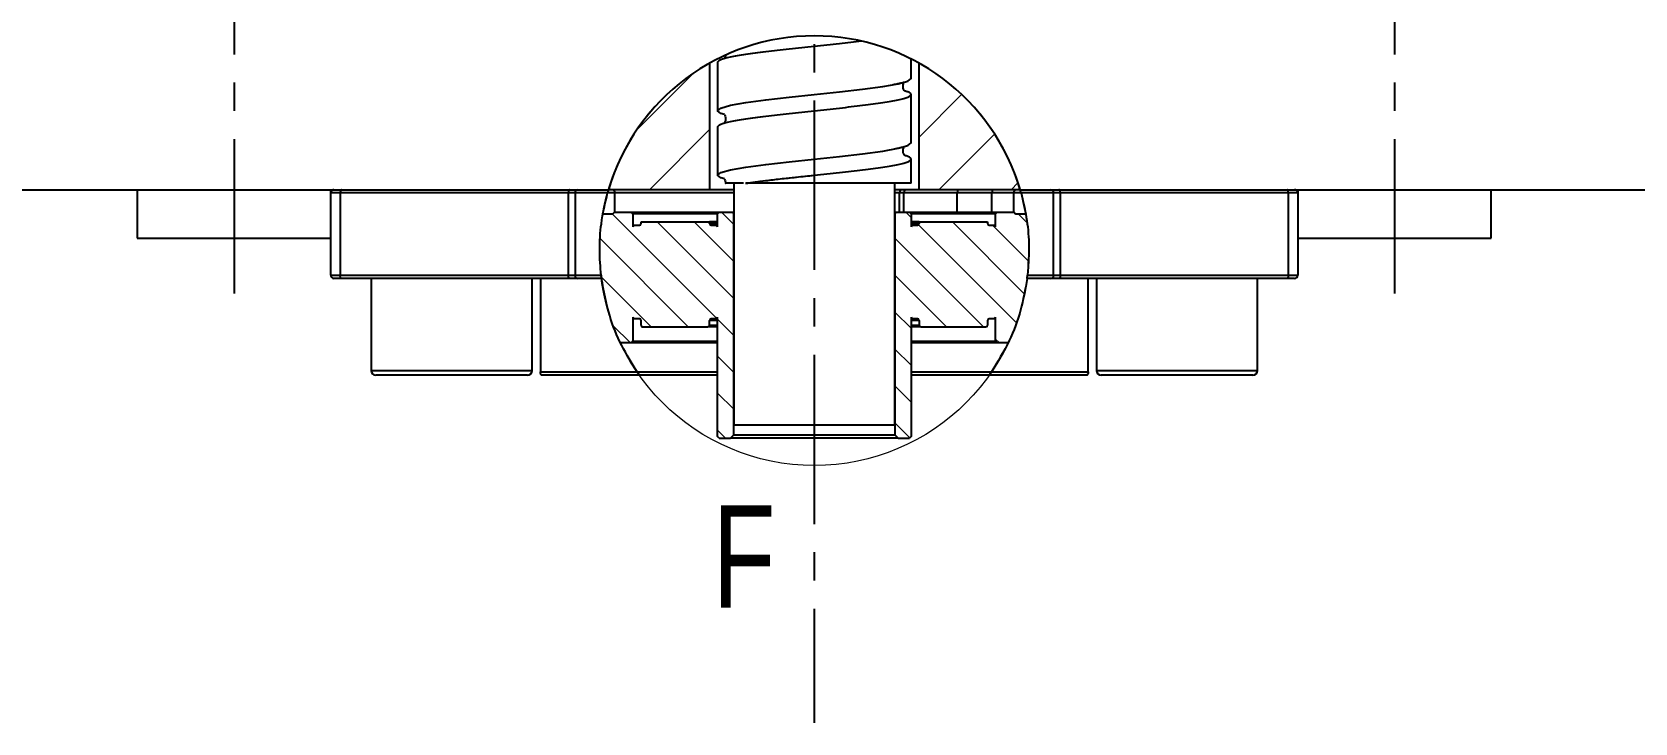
# Model space of a CAD drawing. Header units: millimetres. Extents: x 55 to 6841, y 61 to 3739.
# Drawn here: x 3654.6 to 3754, y 3385.9 to 3428.8 of the extents above; entities that cross this region are included whole.
import ezdxf

# ---------------------------------------------------------------- set-up
doc = ezdxf.new("R2010")
doc.units = ezdxf.units.MM
doc.header["$LTSCALE"] = 0.7
doc.linetypes.add('CENTER2', pattern=[1.125, 0.75, -0.125, 0.125, -0.125])
doc.layers.get('0').update_dxf_attribs({"color": 255})
doc.layers.add('AM_5', color=10, linetype='Continuous', lineweight=25)
doc.styles.add('SLDTEXTSTYLE0', font='TXT', dxfattribs={"width": 0.75})

# ---------------------------------------------------------------- blocks, each defined once
blk = doc.blocks.new('*U895')
at = {"layer": 'AM_5', "color": 0, "linetype": 'CENTER2', "ltscale": 20, "transparency": 16777216}
blk.add_line((0, 40.139), (0, -158.428), dxfattribs=at)
blk = doc.blocks.new('*U896')
at = {"layer": 'AM_5', "color": 0, "linetype": 'CENTER2', "ltscale": 20, "transparency": 16777216}
blk.add_line((0, 40.139), (0, -158.428), dxfattribs=at)
blk = doc.blocks.new('*U898')
at = {"layer": 'AM_5', "color": 0, "linetype": 'CENTER2', "ltscale": 20, "transparency": 16777216}
blk.add_line((0, 103.936), (0, -92.147), dxfattribs=at)

msp = doc.modelspace()

# ---------------------------------------------------------------- hatches: boundary and pattern name
at = {"linetype": 'Continuous', "lineweight": 18}
h = msp.add_hatch(dxfattribs=at)
h.set_pattern_fill('ANSI31', color=92, style=0)
edge = h.paths.add_edge_path(flags=0)
edge.add_line((3696.611, 3418.979), (3696.611, 3426.825))
edge.add_arc((3703.111, 3415.204), 13.315, 119.21991, 163.53021)
edge.add_line((3690.342, 3418.979), (3696.611, 3418.979))
h = msp.add_hatch(dxfattribs=at)
h.set_pattern_fill('ANSI31', color=92, style=0)
edge = h.paths.add_edge_path(flags=0)
edge.add_arc((3703.111, 3415.204), 13.315, 16.46979, 60.78009)
edge.add_line((3709.611, 3426.825), (3709.611, 3418.979))
edge.add_line((3709.611, 3418.979), (3715.88, 3418.979))
h = msp.add_hatch(dxfattribs=at)
h.set_pattern_fill('ANSI31', color=70, scale=0.51, angle=90, style=0)
edge = h.paths.add_edge_path(flags=0)
edge.add_line((3691.761, 3409.479), (3691.861, 3409.579))
edge.add_line((3691.861, 3409.579), (3691.861, 3411.079))
edge.add_arc((3691.961, 3411.079), 0.1, 180, 270)
edge.add_line((3691.961, 3410.979), (3692.261, 3410.979))
edge.add_arc((3692.261, 3410.879), 0.1, 0, 90, ccw=False)
edge.add_line((3692.361, 3410.879), (3692.361, 3410.579))
edge.add_arc((3692.461, 3410.579), 0.1, 180, 270)
edge.add_line((3692.461, 3410.479), (3696.511, 3410.479))
edge.add_arc((3696.511, 3410.579), 0.1, 270, 360)
edge.add_line((3696.611, 3410.579), (3696.611, 3410.879))
edge.add_arc((3696.711, 3410.879), 0.1, 90, 180, ccw=False)
edge.add_line((3696.711, 3410.979), (3697.011, 3410.979))
edge.add_arc((3697.011, 3411.079), 0.1, 270, 360)
edge.add_line((3697.111, 3411.079), (3697.111, 3403.679))
edge.add_line((3697.111, 3403.679), (3697.211, 3403.579))
edge.add_line((3697.211, 3403.579), (3697.911, 3403.579))
edge.add_line((3697.911, 3403.579), (3698.111, 3403.779))
edge.add_line((3698.111, 3403.779), (3698.111, 3417.479))
edge.add_line((3698.111, 3417.479), (3698.011, 3417.579))
edge.add_line((3698.011, 3417.579), (3697.211, 3417.579))
edge.add_line((3697.211, 3417.579), (3697.111, 3417.479))
edge.add_line((3697.111, 3417.479), (3697.111, 3416.679))
edge.add_arc((3697.011, 3416.679), 0.1, 360, 450)
edge.add_line((3697.011, 3416.779), (3696.711, 3416.779))
edge.add_arc((3696.711, 3416.879), 0.1, 180, 270, ccw=False)
edge.add_line((3696.611, 3416.879), (3696.611, 3416.979))
edge.add_line((3696.611, 3416.979), (3692.361, 3416.979))
edge.add_line((3692.361, 3416.979), (3692.361, 3416.879))
edge.add_arc((3692.261, 3416.879), 0.1, 270, 360, ccw=False)
edge.add_line((3692.261, 3416.779), (3691.961, 3416.779))
edge.add_arc((3691.961, 3416.679), 0.1, 90, 180)
edge.add_line((3691.861, 3416.679), (3691.861, 3417.479))
edge.add_line((3691.861, 3417.479), (3691.761, 3417.579))
edge.add_line((3691.761, 3417.579), (3690.711, 3417.579))
edge.add_line((3690.711, 3417.579), (3690.64, 3417.509))
edge.add_arc((3690.57, 3417.579), 0.1, 270, 315, ccw=False)
edge.add_line((3690.57, 3417.479), (3689.992, 3417.479))
edge.add_arc((3703.111, 3415.204), 13.315, 170.16237, 205.46497)
edge.add_line((3691.089, 3409.479), (3691.761, 3409.479))
h = msp.add_hatch(dxfattribs=at)
h.set_pattern_fill('ANSI31', color=70, scale=0.51, angle=90, style=0)
edge = h.paths.add_edge_path(flags=0)
edge.add_arc((3703.111, 3415.204), 13.315, 334.53503, 369.83763)
edge.add_line((3716.23, 3417.479), (3715.652, 3417.479))
edge.add_arc((3715.652, 3417.579), 0.1, 225, 270, ccw=False)
edge.add_line((3715.582, 3417.509), (3715.511, 3417.579))
edge.add_line((3715.511, 3417.579), (3714.461, 3417.579))
edge.add_line((3714.461, 3417.579), (3714.361, 3417.479))
edge.add_line((3714.361, 3417.479), (3714.361, 3416.679))
edge.add_arc((3714.261, 3416.679), 0.1, 0, 90)
edge.add_line((3714.261, 3416.779), (3713.961, 3416.779))
edge.add_arc((3713.961, 3416.879), 0.1, 180, 270, ccw=False)
edge.add_line((3713.861, 3416.879), (3713.861, 3416.979))
edge.add_line((3713.861, 3416.979), (3709.611, 3416.979))
edge.add_line((3709.611, 3416.979), (3709.611, 3416.879))
edge.add_arc((3709.511, 3416.879), 0.1, 270, 360, ccw=False)
edge.add_line((3709.511, 3416.779), (3709.211, 3416.779))
edge.add_arc((3709.211, 3416.679), 0.1, 90, 180)
edge.add_line((3709.111, 3416.679), (3709.111, 3417.479))
edge.add_line((3709.111, 3417.479), (3709.011, 3417.579))
edge.add_line((3709.011, 3417.579), (3708.211, 3417.579))
edge.add_line((3708.211, 3417.579), (3708.111, 3417.479))
edge.add_line((3708.111, 3417.479), (3708.111, 3403.779))
edge.add_line((3708.111, 3403.779), (3708.311, 3403.579))
edge.add_line((3708.311, 3403.579), (3709.011, 3403.579))
edge.add_line((3709.011, 3403.579), (3709.111, 3403.679))
edge.add_line((3709.111, 3403.679), (3709.111, 3411.079))
edge.add_arc((3709.211, 3411.079), 0.1, 180, 270)
edge.add_line((3709.211, 3410.979), (3709.511, 3410.979))
edge.add_arc((3709.511, 3410.879), 0.1, 0, 90, ccw=False)
edge.add_line((3709.611, 3410.879), (3709.611, 3410.579))
edge.add_arc((3709.711, 3410.579), 0.1, 180, 270)
edge.add_line((3709.711, 3410.479), (3713.761, 3410.479))
edge.add_arc((3713.761, 3410.579), 0.1, 270, 360)
edge.add_line((3713.861, 3410.579), (3713.861, 3410.879))
edge.add_arc((3713.961, 3410.879), 0.1, 90, 180, ccw=False)
edge.add_line((3713.961, 3410.979), (3714.261, 3410.979))
edge.add_arc((3714.261, 3411.079), 0.1, 270, 360)
edge.add_line((3714.361, 3411.079), (3714.361, 3409.579))
edge.add_line((3714.361, 3409.579), (3714.461, 3409.479))
edge.add_line((3714.461, 3409.479), (3715.133, 3409.479))

# ---------------------------------------------------------------- linework, layer by layer
at = {"color": 7, "linetype": 'Continuous', "lineweight": 25}
for p, q in [((3696.611, 3426.825), (3696.611, 3418.979)), ((3697.111, 3426.879), (3697.111, 3423.879)), ((3698.021, 3427.231), (3698.226, 3427.272)), ((3709.111, 3425.879), (3709.111, 3427.102)), ((3709.611, 3418.979), (3709.611, 3426.825)), ((3709.111, 3421.879), (3709.111, 3424.879)), ((3697.111, 3422.879), (3697.111, 3419.879)), ((3698.021, 3423.231), (3698.226, 3423.272)), ((3709.111, 3419.379), (3709.111, 3420.879)), ((3648.111, 3418.979), (3690.342, 3418.979)), ((3661.111, 3418.979), (3661.111, 3415.979)), ((3673.111, 3418.779), (3673.111, 3418.979)), ((3673.111, 3413.679), (3673.111, 3418.779)), ((3673.7, 3418.779), (3673.111, 3418.779)), ((3673.7, 3418.779), (3673.7, 3413.679)), ((3687.852, 3418.779), (3673.7, 3418.779)), ((3687.852, 3413.679), (3687.852, 3418.779)), ((3688.266, 3418.779), (3687.852, 3418.779)), ((3688.266, 3418.779), (3688.266, 3413.679)), ((3690.285, 3418.779), (3688.266, 3418.779)), ((3696.611, 3418.979), (3690.342, 3418.979)), ((3698.111, 3418.979), (3696.611, 3418.979)), ((3698.111, 3419.379), (3698.111, 3404.379)), ((3709.111, 3419.379), (3698.868, 3419.379)), ((3709.111, 3419.379), (3708.111, 3419.379)), ((3708.111, 3404.379), (3708.111, 3419.379)), ((3709.111, 3419.379), (3708.111, 3419.379)), ((3709.611, 3418.979), (3708.111, 3418.979)), ((3708.395, 3417.579), (3708.395, 3418.779)), ((3708.661, 3418.779), (3708.395, 3418.779)), ((3708.661, 3417.579), (3708.661, 3418.779)), ((3711.979, 3418.779), (3708.661, 3418.779)), ((3715.88, 3418.979), (3709.611, 3418.979)), ((3711.979, 3417.579), (3711.979, 3418.779)), ((3714.129, 3418.779), (3711.979, 3418.779)), ((3715.482, 3418.779), (3714.129, 3418.779)), ((3714.129, 3417.579), (3714.129, 3418.779)), ((3715.88, 3418.979), (3758.111, 3418.979)), ((3717.956, 3418.779), (3715.937, 3418.779)), ((3717.956, 3413.679), (3717.956, 3418.779)), ((3718.37, 3418.779), (3717.956, 3418.779)), ((3718.37, 3418.779), (3718.37, 3413.679)), ((3732.522, 3418.779), (3718.37, 3418.779)), ((3732.522, 3413.679), (3732.522, 3418.779)), ((3733.111, 3418.779), (3732.522, 3418.779)), ((3733.111, 3418.979), (3733.111, 3418.779)), ((3733.111, 3418.779), (3733.111, 3413.679)), ((3745.111, 3415.979), (3745.111, 3418.979)), ((3689.992, 3417.479), (3690.57, 3417.479)), ((3690.64, 3417.509), (3690.711, 3417.579)), ((3690.711, 3417.579), (3691.761, 3417.579)), ((3691.761, 3417.579), (3691.861, 3417.479)), ((3691.761, 3417.579), (3697.211, 3417.579)), ((3691.861, 3417.479), (3691.861, 3416.679)), ((3697.111, 3417.479), (3691.861, 3417.479)), ((3691.961, 3416.779), (3692.261, 3416.779)), ((3692.361, 3416.879), (3692.361, 3416.979)), ((3692.361, 3416.979), (3696.611, 3416.979)), ((3696.611, 3416.879), (3696.611, 3416.979)), ((3697.111, 3416.979), (3696.611, 3416.979)), ((3696.711, 3416.779), (3697.011, 3416.779)), ((3697.011, 3416.779), (3697.111, 3416.779)), ((3697.111, 3417.479), (3697.211, 3417.579)), ((3697.111, 3416.679), (3697.111, 3417.479)), ((3697.211, 3417.579), (3698.011, 3417.579)), ((3698.011, 3417.579), (3698.111, 3417.479)), ((3698.011, 3417.579), (3698.111, 3417.579)), ((3698.111, 3403.779), (3698.111, 3417.479)), ((3708.111, 3417.479), (3708.211, 3417.579)), ((3708.111, 3417.579), (3708.211, 3417.579)), ((3708.111, 3417.479), (3708.111, 3403.779)), ((3708.211, 3417.579), (3709.011, 3417.579)), ((3709.011, 3417.579), (3714.461, 3417.579)), ((3709.011, 3417.579), (3709.111, 3417.479)), ((3714.361, 3417.479), (3709.111, 3417.479)), ((3709.111, 3417.479), (3709.111, 3416.679)), ((3709.611, 3416.979), (3709.111, 3416.979)), ((3709.111, 3416.779), (3709.211, 3416.779)), ((3709.211, 3416.779), (3709.511, 3416.779)), ((3709.611, 3416.979), (3709.611, 3416.879)), ((3709.611, 3416.979), (3713.861, 3416.979)), ((3713.861, 3416.979), (3713.861, 3416.879)), ((3713.961, 3416.779), (3714.261, 3416.779)), ((3714.361, 3417.479), (3714.461, 3417.579)), ((3714.361, 3416.679), (3714.361, 3417.479)), ((3714.461, 3417.579), (3715.511, 3417.579)), ((3715.511, 3417.579), (3715.582, 3417.509)), ((3715.652, 3417.479), (3716.23, 3417.479)), ((3661.111, 3415.979), (3667.111, 3415.979)), ((3667.111, 3415.979), (3673.111, 3415.979)), ((3733.111, 3415.979), (3745.111, 3415.979)), ((3673.111, 3413.679), (3673.7, 3413.679)), ((3673.782, 3413.479), (3673.311, 3413.479)), ((3673.7, 3413.679), (3687.852, 3413.679)), ((3687.934, 3413.479), (3673.782, 3413.479)), ((3675.611, 3413.479), (3675.611, 3407.779)), ((3685.611, 3407.779), (3685.611, 3413.479)), ((3686.116, 3413.479), (3686.116, 3407.679)), ((3687.852, 3413.679), (3688.266, 3413.679)), ((3688.431, 3413.479), (3687.934, 3413.479)), ((3688.266, 3413.679), (3689.883, 3413.679)), ((3689.908, 3413.479), (3688.431, 3413.479)), ((3717.792, 3413.479), (3716.314, 3413.479)), ((3716.339, 3413.679), (3717.956, 3413.679)), ((3718.288, 3413.479), (3717.792, 3413.479)), ((3717.956, 3413.679), (3718.37, 3413.679)), ((3732.44, 3413.479), (3718.288, 3413.479)), ((3718.37, 3413.679), (3732.522, 3413.679)), ((3720.106, 3407.679), (3720.106, 3413.479)), ((3720.611, 3413.479), (3720.611, 3407.779)), ((3730.611, 3407.779), (3730.611, 3413.479)), ((3732.911, 3413.479), (3732.44, 3413.479)), ((3732.522, 3413.679), (3733.111, 3413.679)), ((3691.861, 3411.079), (3691.861, 3409.579)), ((3692.261, 3410.979), (3691.961, 3410.979)), ((3692.361, 3410.579), (3692.361, 3410.879)), ((3696.611, 3410.579), (3696.611, 3410.879)), ((3697.011, 3410.979), (3696.711, 3410.979)), ((3697.111, 3410.979), (3697.011, 3410.979)), ((3697.111, 3403.679), (3697.111, 3411.079)), ((3709.111, 3411.079), (3709.111, 3403.679)), ((3709.211, 3410.979), (3709.111, 3410.979)), ((3709.511, 3410.979), (3709.211, 3410.979)), ((3709.611, 3410.879), (3709.611, 3410.579)), ((3713.861, 3410.879), (3713.861, 3410.579)), ((3714.261, 3410.979), (3713.961, 3410.979)), ((3714.361, 3409.579), (3714.361, 3411.079)), ((3692.461, 3410.479), (3696.511, 3410.479)), ((3697.111, 3410.479), (3696.511, 3410.479)), ((3709.711, 3410.479), (3709.111, 3410.479)), ((3709.711, 3410.479), (3713.761, 3410.479)), ((3691.761, 3409.479), (3691.089, 3409.479)), ((3691.861, 3409.579), (3691.761, 3409.479)), ((3697.111, 3409.479), (3691.761, 3409.479)), ((3691.861, 3409.579), (3697.111, 3409.579)), ((3709.111, 3409.579), (3714.361, 3409.579)), ((3714.461, 3409.479), (3709.111, 3409.479)), ((3714.461, 3409.479), (3714.361, 3409.579)), ((3715.133, 3409.479), (3714.461, 3409.479)), ((3680.611, 3407.479), (3675.911, 3407.479)), ((3685.311, 3407.479), (3680.611, 3407.479)), ((3686.116, 3407.679), (3692.126, 3407.679)), ((3692.266, 3407.479), (3686.215, 3407.479)), ((3697.111, 3407.479), (3692.266, 3407.479)), ((3713.956, 3407.479), (3709.111, 3407.479)), ((3720.007, 3407.479), (3713.956, 3407.479)), ((3714.096, 3407.679), (3720.106, 3407.679)), ((3725.611, 3407.479), (3720.911, 3407.479)), ((3730.311, 3407.479), (3725.611, 3407.479)), ((3708.111, 3404.379), (3698.111, 3404.379)), ((3697.211, 3403.579), (3697.111, 3403.679)), ((3697.211, 3403.579), (3697.911, 3403.579)), ((3698.111, 3403.779), (3697.911, 3403.579)), ((3708.311, 3403.579), (3697.911, 3403.579)), ((3698.111, 3403.779), (3708.111, 3403.779)), ((3708.311, 3403.579), (3708.111, 3403.779)), ((3708.311, 3403.579), (3709.011, 3403.579)), ((3709.111, 3403.679), (3709.011, 3403.579))]:
    msp.add_line(p, q, dxfattribs=at)
at = {"color": 8, "linetype": 'Continuous', "lineweight": 25}
for p, q in [((3690.74, 3418.779), (3690.339, 3418.779)), ((3690.74, 3417.579), (3690.74, 3418.779)), ((3698.111, 3418.779), (3690.74, 3418.779)), ((3708.395, 3418.779), (3708.111, 3418.779)), ((3715.482, 3417.579), (3715.482, 3418.779)), ((3715.924, 3418.779), (3715.482, 3418.779)), ((3696.611, 3416.879), (3697.111, 3416.879)), ((3709.111, 3416.879), (3709.611, 3416.879)), ((3697.111, 3410.879), (3696.611, 3410.879)), ((3709.611, 3410.879), (3709.111, 3410.879)), ((3696.611, 3410.579), (3697.111, 3410.579)), ((3709.111, 3410.579), (3709.611, 3410.579)), ((3675.611, 3407.779), (3680.611, 3407.779)), ((3680.611, 3407.779), (3685.611, 3407.779)), ((3692.04, 3407.679), (3697.111, 3407.679)), ((3709.111, 3407.679), (3714.171, 3407.679)), ((3720.611, 3407.779), (3725.611, 3407.779)), ((3725.611, 3407.779), (3730.611, 3407.779))]:
    msp.add_line(p, q, dxfattribs=at)
at = {"color": 7, "linetype": 'Continuous', "lineweight": 25, "flags": 128}
for points in [[(3697.541, 3423.65), (3697.316, 3423.713), (3697.111, 3423.879), (3697.316, 3424.046), (3697.915, 3424.213), (3698.868, 3424.379), (3700.111, 3424.546), (3701.558, 3424.713), (3703.111, 3424.879), (3704.664, 3425.046), (3706.111, 3425.213), (3707.354, 3425.379), (3708.307, 3425.546), (3708.907, 3425.713), (3709.111, 3425.879), (3709.111, 3425.879)], [(3697.541, 3419.65), (3697.316, 3419.713), (3697.111, 3419.879), (3697.316, 3420.046), (3697.915, 3420.213), (3698.868, 3420.379), (3700.111, 3420.546), (3701.558, 3420.713), (3703.111, 3420.879), (3704.664, 3421.046), (3706.111, 3421.213), (3707.354, 3421.379), (3708.307, 3421.546), (3708.907, 3421.713), (3709.111, 3421.879), (3709.111, 3421.879)], [(3673.782, 3418.979), (3673.766, 3418.975), (3673.751, 3418.964), (3673.736, 3418.946), (3673.724, 3418.921), (3673.714, 3418.89), (3673.706, 3418.856), (3673.701, 3418.818), (3673.7, 3418.779)], [(3687.934, 3418.979), (3687.918, 3418.975), (3687.903, 3418.964), (3687.889, 3418.946), (3687.876, 3418.921), (3687.866, 3418.89), (3687.858, 3418.856), (3687.854, 3418.818), (3687.852, 3418.779)], [(3718.37, 3418.779), (3718.368, 3418.818), (3718.364, 3418.856), (3718.356, 3418.89), (3718.346, 3418.921), (3718.333, 3418.946), (3718.319, 3418.964), (3718.304, 3418.975), (3718.288, 3418.979)], [(3732.522, 3418.779), (3732.521, 3418.818), (3732.516, 3418.856), (3732.508, 3418.89), (3732.498, 3418.921), (3732.486, 3418.946), (3732.472, 3418.964), (3732.456, 3418.975), (3732.44, 3418.979)], [(3673.782, 3413.479), (3673.766, 3413.483), (3673.751, 3413.495), (3673.736, 3413.513), (3673.724, 3413.538), (3673.714, 3413.568), (3673.706, 3413.603), (3673.701, 3413.64), (3673.7, 3413.679)], [(3687.934, 3413.479), (3687.918, 3413.483), (3687.903, 3413.495), (3687.889, 3413.513), (3687.876, 3413.538), (3687.866, 3413.568), (3687.858, 3413.603), (3687.854, 3413.64), (3687.852, 3413.679)], [(3718.37, 3413.679), (3718.368, 3413.64), (3718.364, 3413.603), (3718.356, 3413.568), (3718.346, 3413.538), (3718.333, 3413.513), (3718.319, 3413.495), (3718.304, 3413.483), (3718.288, 3413.479)], [(3732.522, 3413.679), (3732.521, 3413.64), (3732.516, 3413.603), (3732.508, 3413.568), (3732.498, 3413.538), (3732.486, 3413.513), (3732.472, 3413.495), (3732.456, 3413.483), (3732.44, 3413.479)]]:
    msp.add_lwpolyline(points, dxfattribs=at)
at = {"color": 7, "linetype": 'Continuous', "lineweight": 18}
msp.add_circle((3703.111, 3415.204), 13.325, dxfattribs=at)
at = {"color": 7, "linetype": 'Continuous', "lineweight": 25}
for centre, radius, start, end in [((3703.111, 3415.204), 13.315, 16.46979, 163.53021), ((3673.311, 3418.779), 0.2, 90, 180), ((3688.45, 3418.795), 0.185, 96.01454, 184.95755), ((3690.556, 3418.795), 0.185, 355.04245, 83.98546), ((3715.667, 3418.795), 0.185, 96.01454, 184.95755), ((3717.772, 3418.795), 0.185, 355.04245, 83.98546), ((3732.911, 3418.779), 0.2, 0, 90), ((3690.57, 3417.579), 0.1, 270, 315), ((3691.961, 3416.679), 0.1, 90, 180), ((3692.261, 3416.879), 0.1, 270, 360), ((3696.711, 3416.879), 0.1, 180, 270), ((3697.011, 3416.679), 0.1, 0, 90), ((3709.211, 3416.679), 0.1, 90, 180), ((3709.511, 3416.879), 0.1, 270, 0), ((3713.961, 3416.879), 0.1, 180, 270), ((3714.261, 3416.679), 0.1, 0, 90), ((3715.652, 3417.579), 0.1, 225, 270), ((3673.311, 3413.679), 0.2, 180, 270), ((3688.45, 3413.663), 0.185, 175.04245, 263.98546), ((3717.772, 3413.663), 0.185, 276.01454, 4.95755), ((3732.911, 3413.679), 0.2, 270, 0), ((3691.961, 3411.079), 0.1, 180, 270), ((3692.261, 3410.879), 0.1, 0, 90), ((3696.711, 3410.879), 0.1, 90, 180), ((3697.011, 3411.079), 0.1, 270, 0), ((3709.211, 3411.079), 0.1, 180, 270), ((3709.511, 3410.879), 0.1, 0, 90), ((3713.961, 3410.879), 0.1, 90, 180), ((3714.261, 3411.079), 0.1, 270, 0), ((3692.461, 3410.579), 0.1, 180, 270), ((3696.511, 3410.579), 0.1, 270, 0), ((3709.711, 3410.579), 0.1, 180, 270), ((3713.761, 3410.579), 0.1, 270, 0), ((3675.911, 3407.779), 0.3, 180, 270), ((3685.311, 3407.779), 0.3, 270, 0), ((3720.911, 3407.779), 0.3, 180, 270), ((3730.311, 3407.779), 0.3, 270, 0)]:
    msp.add_arc(centre, radius, start, end, dxfattribs=at)
for points, knots in [([(3697.111, 3426.879), (3697.151, 3426.935), (3697.23, 3427.046), (3697.86, 3427.213), (3698.818, 3427.379), (3700.077, 3427.546), (3701.54, 3427.713), (3703.111, 3427.879), (3704.654, 3428.043), (3705.605, 3428.151), (3706.037, 3428.204)], [0, 0, 0, 0, 0.0751466, 0.1502933, 0.2254399, 0.3005865, 0.3757332, 0.4508798, 0.5260264, 0.5971234, 0.5971234, 0.5971234, 0.5971234]), ([(3697.607, 3427.339), (3697.603, 3427.3), (3697.584, 3427.208), (3697.528, 3427.123), (3697.481, 3427.081), (3697.493, 3427.087), (3697.499, 3427.09)], [0.5836946, 0.5836946, 0.5836946, 0.5836946, 0.6877734, 0.8313913, 0.9253884, 1, 1, 1, 1]), ([(3697.111, 3422.879), (3697.151, 3422.935), (3697.23, 3423.046), (3697.86, 3423.213), (3698.818, 3423.379), (3700.077, 3423.546), (3701.54, 3423.713), (3703.111, 3423.879), (3704.682, 3424.046), (3706.145, 3424.213), (3707.403, 3424.379), (3708.366, 3424.546), (3708.978, 3424.713), (3709.163, 3424.879), (3709.067, 3425.008), (3708.788, 3425.08), (3708.722, 3425.097)], [0, 0, 0, 0, 0.0751466, 0.1502933, 0.2254399, 0.3005865, 0.3757332, 0.4508798, 0.5260264, 0.6011731, 0.6763197, 0.7514663, 0.826613, 0.9017596, 0.9769062, 1, 1, 1, 1]), ([(3708.732, 3425.086), (3708.732, 3425.087), (3708.73, 3425.09), (3708.613, 3425.215), (3708.607, 3425.47), (3708.663, 3425.586), (3708.678, 3425.619), (3708.648, 3425.623), (3708.534, 3425.597), (3708.324, 3425.547), (3708.09, 3425.503), (3707.974, 3425.481)], [0, 0, 0, 0, 0.052043, 0.141339, 0.275418, 0.342155, 0.428374, 0.538907, 0.674795, 0.838607, 1, 1, 1, 1]), ([(3697.545, 3423.633), (3697.541, 3423.631), (3697.533, 3423.628), (3697.625, 3423.464), (3697.599, 3423.23), (3697.528, 3423.123), (3697.481, 3423.081), (3697.493, 3423.087), (3697.499, 3423.09)], [0, 0, 0, 0, 0.274104, 0.492798, 0.687773, 0.831391, 0.925388, 1, 1, 1, 1]), ([(3698.868, 3419.379), (3699.267, 3419.435), (3700.064, 3419.546), (3701.544, 3419.713), (3703.11, 3419.879), (3704.682, 3420.046), (3706.145, 3420.213), (3707.403, 3420.379), (3708.366, 3420.546), (3708.978, 3420.713), (3709.163, 3420.879), (3709.067, 3421.008), (3708.788, 3421.08), (3708.722, 3421.097)], [0, 0, 0, 0, 0.097018, 0.194037, 0.291055, 0.388074, 0.485092, 0.582111, 0.679129, 0.776148, 0.873166, 0.970185, 1, 1, 1, 1]), ([(3708.732, 3421.086), (3708.732, 3421.087), (3708.73, 3421.09), (3708.613, 3421.215), (3708.607, 3421.47), (3708.663, 3421.586), (3708.678, 3421.619), (3708.648, 3421.623), (3708.534, 3421.597), (3708.324, 3421.547), (3708.09, 3421.503), (3707.974, 3421.481)], [0, 0, 0, 0, 0.052043, 0.141339, 0.275418, 0.342155, 0.428374, 0.538907, 0.674795, 0.838607, 1, 1, 1, 1]), ([(3700.986, 3419.65), (3700.991, 3419.65), (3701.306, 3419.688), (3702.024, 3419.762), (3702.743, 3419.84), (3703.116, 3419.88)], [0, 0, 0, 0, 0.008151, 0.485333, 1, 1, 1, 1]), ([(3689.883, 3413.679), (3689.842, 3414.202), (3689.757, 3415.264), (3689.87, 3417.004), (3690.137, 3418.149), (3690.285, 3418.779)], [0, 0, 0, 0, 0.303506, 0.616694, 1, 1, 1, 1]), ([(3690.342, 3418.979), (3690.342, 3418.977), (3690.341, 3418.974), (3690.332, 3418.946), (3690.321, 3418.908), (3690.309, 3418.864), (3690.296, 3418.82), (3690.288, 3418.792), (3690.285, 3418.779)], [0, 0, 0, 0, 0.253126, 0.461474, 0.619884, 0.75333, 0.887051, 1, 1, 1, 1]), ([(3697.545, 3419.633), (3697.539, 3419.631), (3697.527, 3419.627), (3697.619, 3419.499), (3697.603, 3419.399), (3697.6, 3419.379)], [0, 0, 0, 0, 0.500899, 0.900542, 1, 1, 1, 1]), ([(3698.725, 3419.379), (3698.703, 3419.379), (3698.46, 3419.379), (3698.03, 3419.379), (3697.709, 3419.379), (3697.582, 3419.379), (3697.614, 3419.379), (3697.615, 3419.379)], [0, 0, 0, 0, 0.037355, 0.406918, 0.693294, 0.988202, 1, 1, 1, 1]), ([(3698.849, 3419.377), (3699.025, 3419.402), (3699.411, 3419.458), (3700.127, 3419.55), (3700.694, 3419.616), (3700.986, 3419.65)], [0, 0, 0, 0, 0.289342, 0.634528, 1, 1, 1, 1]), ([(3708.575, 3418.979), (3708.574, 3418.979), (3708.553, 3418.979), (3708.513, 3418.971), (3708.462, 3418.939), (3708.425, 3418.894), (3708.4, 3418.84), (3708.396, 3418.8), (3708.395, 3418.779)], [0, 0, 0, 0, 0.008986, 0.241498, 0.454262, 0.642453, 0.82104, 1, 1, 1, 1]), ([(3708.842, 3418.979), (3708.841, 3418.979), (3708.821, 3418.979), (3708.781, 3418.971), (3708.73, 3418.941), (3708.692, 3418.896), (3708.666, 3418.841), (3708.663, 3418.8), (3708.661, 3418.779)], [0, 0, 0, 0, 0.009256, 0.229263, 0.44289, 0.63439, 0.817026, 1, 1, 1, 1]), ([(3712.053, 3418.979), (3712.053, 3418.979), (3712.046, 3418.979), (3712.031, 3418.973), (3712.01, 3418.946), (3711.993, 3418.901), (3711.981, 3418.844), (3711.98, 3418.801), (3711.979, 3418.779)], [0, 0, 0, 0, 0.010823, 0.18602, 0.401348, 0.604405, 0.802106, 1, 1, 1, 1]), ([(3714.216, 3418.979), (3714.215, 3418.979), (3714.207, 3418.979), (3714.188, 3418.973), (3714.164, 3418.945), (3714.144, 3418.899), (3714.131, 3418.843), (3714.129, 3418.8), (3714.129, 3418.779)], [0, 0, 0, 0, 0.010112, 0.201064, 0.416024, 0.615088, 0.807421, 1, 1, 1, 1]), ([(3715.937, 3418.779), (3715.934, 3418.791), (3715.926, 3418.819), (3715.914, 3418.862), (3715.902, 3418.904), (3715.891, 3418.941), (3715.882, 3418.973), (3715.881, 3418.977), (3715.88, 3418.979)], [0, 0, 0, 0, 0.10353, 0.243343, 0.373483, 0.506919, 0.715281, 1, 1, 1, 1]), ([(3715.937, 3418.779), (3716.058, 3418.281), (3716.302, 3417.271), (3716.471, 3415.541), (3716.386, 3414.34), (3716.339, 3413.679)], [0, 0, 0, 0, 0.3047118, 0.6174376, 1, 1, 1, 1]), ([(3689.883, 3413.679), (3689.885, 3413.663), (3689.889, 3413.631), (3689.895, 3413.582), (3689.901, 3413.535), (3689.906, 3413.493), (3689.908, 3413.48), (3689.908, 3413.479), (3689.908, 3413.479)], [0, 0, 0, 0, 0.127258, 0.254922, 0.413763, 0.634636, 0.95524, 1, 1, 1, 1]), ([(3692.126, 3407.679), (3691.791, 3408.217), (3691.114, 3409.303), (3690.327, 3411.229), (3690.054, 3412.697), (3689.908, 3413.479)], [0, 0, 0, 0, 0.314017, 0.634619, 1, 1, 1, 1]), ([(3716.314, 3413.479), (3716.195, 3412.814), (3715.954, 3411.457), (3715.214, 3409.498), (3714.485, 3408.311), (3714.096, 3407.679)], [0, 0, 0, 0, 0.3102117, 0.6325097, 1, 1, 1, 1]), ([(3716.314, 3413.479), (3716.314, 3413.482), (3716.315, 3413.486), (3716.319, 3413.521), (3716.325, 3413.565), (3716.331, 3413.614), (3716.336, 3413.653), (3716.338, 3413.675), (3716.339, 3413.679)], [0, 0, 0, 0, 0.28907, 0.516819, 0.690072, 0.82567, 0.961936, 1, 1, 1, 1]), ([(3686.215, 3407.479), (3686.202, 3407.482), (3686.182, 3407.486), (3686.155, 3407.519), (3686.138, 3407.552), (3686.126, 3407.59), (3686.12, 3407.623), (3686.117, 3407.651), (3686.117, 3407.67), (3686.116, 3407.679)], [0, 0, 0, 0, 0.4158274, 0.5912595, 0.7653114, 0.8645755, 0.9234494, 0.9637533, 1, 1, 1, 1]), ([(3692.126, 3407.679), (3692.128, 3407.677), (3692.141, 3407.657), (3692.166, 3407.622), (3692.199, 3407.575), (3692.225, 3407.536), (3692.245, 3407.508), (3692.26, 3407.487), (3692.265, 3407.48), (3692.266, 3407.479), (3692.266, 3407.479)], [0, 0, 0, 0, 0.026299, 0.222249, 0.381213, 0.509814, 0.638744, 0.762246, 0.947286, 1, 1, 1, 1]), ([(3713.956, 3407.479), (3713.956, 3407.479), (3713.957, 3407.48), (3713.961, 3407.486), (3713.977, 3407.508), (3713.998, 3407.538), (3714.026, 3407.578), (3714.06, 3407.626), (3714.083, 3407.66), (3714.096, 3407.679)], [0, 0, 0, 0, 0.037457, 0.225095, 0.363609, 0.502917, 0.626593, 0.789939, 1, 1, 1, 1]), ([(3720.106, 3407.679), (3720.106, 3407.671), (3720.105, 3407.652), (3720.102, 3407.621), (3720.092, 3407.571), (3720.058, 3407.492), (3720.028, 3407.479), (3720.007, 3407.479), (3720.007, 3407.479)], [0, 0, 0, 0, 0.033736, 0.075865, 0.147381, 0.345508, 0.993027, 1, 1, 1, 1])]:
    msp.add_open_spline(points, degree=3, knots=knots, dxfattribs=at)

# ---------------------------------------------------------------- block references
at = {"layer": 'AM_5', "linetype": 'CENTER2', "ltscale": 20}
for name, p in [('*U895', (3667.111, 3570.979)), ('*U896', (3739.111, 3570.979)), ('*U898', (3703.111, 3478.066))]:
    msp.add_blockref(name, p, dxfattribs=at)

# ---------------------------------------------------------------- texts
at = {"color": 7, "linetype": 'Continuous', "lineweight": 18, "insert": (3696.804, 3399.411), "char_height": 6.35, "attachment_point": 1, "style": 'SLDTEXTSTYLE0'}
msp.add_mtext('F', dxfattribs=at)

doc.saveas('drawing.dxf')
